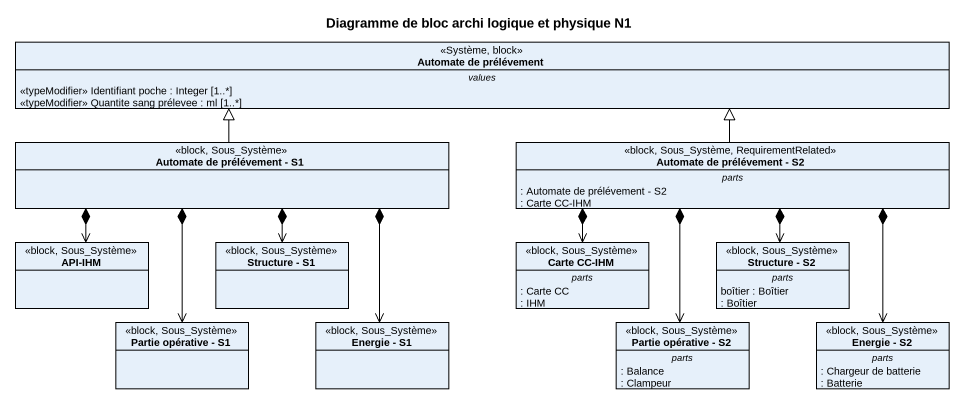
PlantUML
@startuml
title Diagramme de bloc archi logique et physique N1
hide circle
hide empty members
class "Automate de prélévement" as Automate_de_prélévement <<Système, block>> {
  -- values --
  <<typeModifier>> Identifiant poche : Integer [1..*]
  <<typeModifier>> Quantite sang prélevee : ml [1..*]
}
class "Automate de prélévement - S1" as Automate_de_prélévement_S1 <<block, Sous_Système>>
class "Automate de prélévement - S2" as Automate_de_prélévement_S2 <<block, Sous_Système, RequirementRelated>> {
  -- parts --
  : Automate de prélévement - S2
  : Carte CC-IHM
}
class "API-IHM" as API_IHM <<block, Sous_Système>>
class "Structure - S1" as Structure_S1 <<block, Sous_Système>>
class "Carte CC-IHM" as Carte_CC_IHM <<block, Sous_Système>> {
  -- parts --
  : Carte CC
  : IHM
}
class "Structure - S2" as Structure_S2 <<block, Sous_Système>> {
  -- parts --
  boîtier : Boîtier
  : Boîtier
}
class "Partie opérative - S1" as Partie_opérative_S1 <<block, Sous_Système>>
class "Energie - S1" as Energie_S1 <<block, Sous_Système>>
class "Partie opérative - S2" as Partie_opérative_S2 <<block, Sous_Système>> {
  -- parts --
  : Balance
  : Clampeur
}
class "Energie - S2" as Energie_S2 <<block, Sous_Système>> {
  -- parts --
  : Chargeur de batterie
  : Batterie
}
Automate_de_prélévement_S1 -right-|> Automate_de_prélévement
Automate_de_prélévement_S1 *--> API_IHM
Automate_de_prélévement_S1 *--> Structure_S1
Automate_de_prélévement_S1 *--> Partie_opérative_S1
Automate_de_prélévement_S1 *--> Energie_S1
Automate_de_prélévement_S2 -left-|> Automate_de_prélévement
Automate_de_prélévement_S2 *--> Carte_CC_IHM
Automate_de_prélévement_S2 *--> Structure_S2
Automate_de_prélévement_S2 *--> Partie_opérative_S2
Automate_de_prélévement_S2 *--> Energie_S2
@enduml
